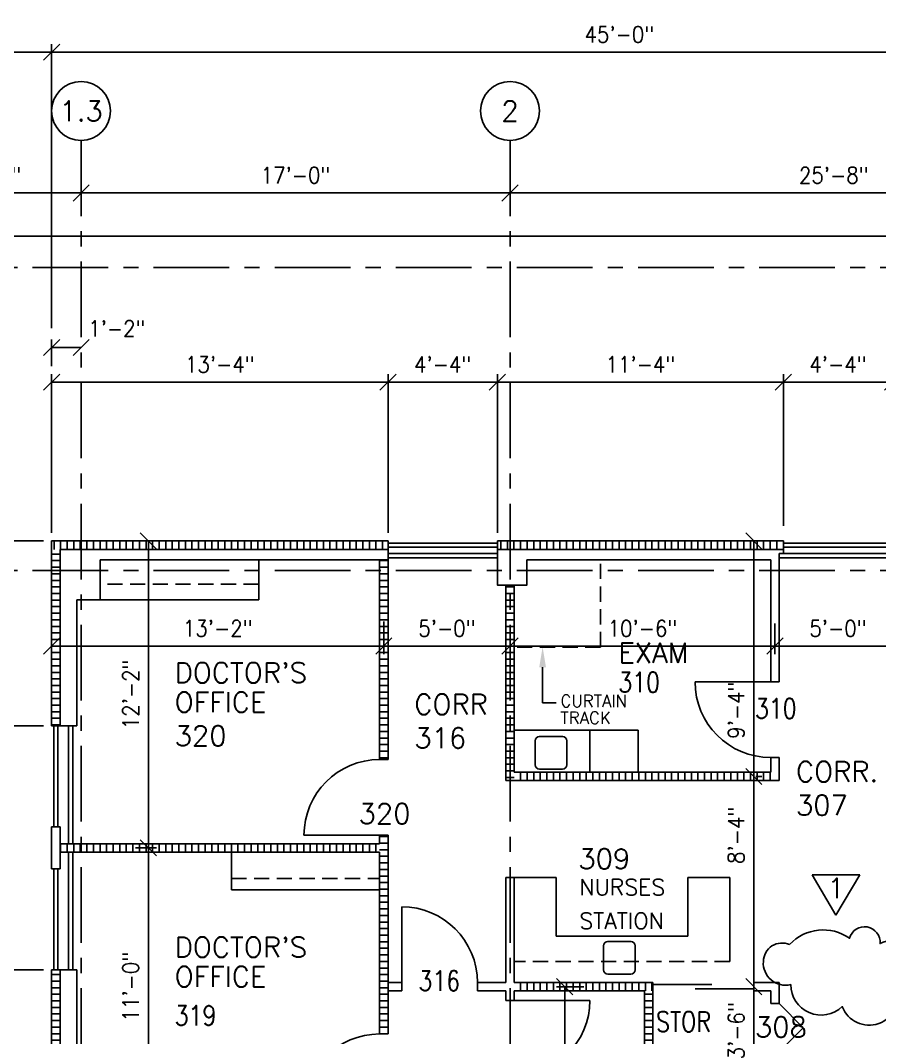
# Model space of a CAD drawing. Header units: inches. Extents: x 0 to 3828, y 0 to 2820.
# Drawn here: x 382.1 to 790.8, y 2091.8 to 2575.6 of the extents above; entities that cross this region are included whole.
import ezdxf
from ezdxf.enums import TextEntityAlignment as Align

# ---------------------------------------------------------------- set-up
doc = ezdxf.new("R2010")
doc.units = ezdxf.units.IN
doc.header["$LTSCALE"] = 28.8
doc.header["$MEASUREMENT"] = 0
doc.linetypes.add('CENTER', pattern=[2, 1.25, -0.25, 0.25, -0.25])
doc.linetypes.add('HIDDEN', pattern=[0.375, 0.25, -0.125])
for name, color, linetype in [('A-ANNO-DIMS', 1, 'Continuous'), ('A-ANNO-TEXT', 7, 'Continuous'), ('A-DOOR', 6, 'Continuous'), ('A-FLOR-FURN', 74, 'Continuous'), ('A-GLAZ', 5, 'Continuous'), ('A-GRID', 1, 'CENTER'), ('A-WALL', 4, 'Continuous'), ('A-WALL-PATT', 9, 'Continuous')]:
    doc.layers.add(name, color=color, linetype=linetype)
doc.styles.add('RS', font='romans.shx', dxfattribs={"width": 0.9})
doc.dimstyles.get("Standard").update_dxf_attribs({"dimtxt": 0.18, "dimasz": 0.18, "dimexe": 0.18, "dimexo": 0.0625, "dimgap": 0.09, "dimtad": 0, "dimtih": 1, "dimtoh": 1, "dimdec": 4, "dimzin": 0, "dimdsep": 46, "dimtxsty": 'Standard', "dimcen": 0.09, "dimadec": 0, "dimazin": 0, "dimtfac": 1, "dimtdec": 4, "dimtofl": 0, "dimtmove": 0, "dimatfit": 3, "dimfxl": 0, "dimtolj": 1, "dimtzin": 0, "dimarcsym": 0})
pattern_1 = [(0, (-655, -97), (1e-15, 3.125), [])]
pattern_2 = [(90, (-655, -97), (-3.125, 7e-16), [])]

# ---------------------------------------------------------------- blocks, each defined once
blk = doc.blocks.new('C012')
blk.add_line((0, 0), (-36, 0))
blk.add_arc((0, 0), 36, 180, 270)
blk = doc.blocks.new('C001')
blk.add_circle((0, 0), 14)
blk = doc.blocks.new('C009')
for p, q in [((0, 0), (11.33, 19.24)), ((22.66, 0), (11.33, 19.24)), ((0, 0), (22.66, 0))]:
    blk.add_line(p, q)
blk = doc.blocks.new('_OBLIQUE')
at = {"color": 0, "linetype": 'ByBlock', "lineweight": -2}
blk.add_line((-0.5, -0.5), (0.5, 0.5), dxfattribs=at)
blk = doc.blocks.new('*D178')
at = {"layer": 'A-ANNO-DIMS', "color": 0}
for p, q in [((393.16, 2328), (218.16, 2328)), ((222, 2064), (222, 2328)), ((329.16, 2064), (218.16, 2064))]:
    blk.add_line(p, q, dxfattribs=at)
at = {"layer": 'Defpoints', "color": 0}
for p in [(222, 2328), (397, 2328), (333, 2064)]:
    blk.add_point(p, dxfattribs=at)
at = {"layer": 'A-ANNO-DIMS', "color": 0, "xscale": 7.68, "yscale": 7.68, "zscale": 7.68}
for p, rotation in [((222, 2328), 90), ((222, 2064), 270)]:
    blk.add_blockref('_OBLIQUE', p, dxfattribs=dict(at, rotation=rotation))
at = {"layer": 'A-ANNO-DIMS', "color": 7, "insert": (213.59, 2196), "char_height": 7.68, "attachment_point": 5, "rotation": 90, "style": 'RS'}
blk.add_mtext('\\A1;22\'-0"', dxfattribs=at)
blk = doc.blocks.new('*D179')
at = {"layer": 'A-ANNO-DIMS', "color": 0}
for p, q in [((1084.82, 2473), (218.16, 2473)), ((222, 2328), (222, 2473)), ((393.16, 2328), (218.16, 2328))]:
    blk.add_line(p, q, dxfattribs=at)
at = {"layer": 'Defpoints', "color": 0}
for p in [(222, 2473), (1088.66, 2473), (397, 2328)]:
    blk.add_point(p, dxfattribs=at)
at = {"layer": 'A-ANNO-DIMS', "color": 0, "xscale": 7.68, "yscale": 7.68, "zscale": 7.68}
for p, rotation in [((222, 2473), 90), ((222, 2328), 270)]:
    blk.add_blockref('_OBLIQUE', p, dxfattribs=dict(at, rotation=rotation))
blk = doc.blocks.new('*D169')
at = {"layer": 'A-ANNO-DIMS', "color": 0}
for p, q in [((393.16, 2124), (269.16, 2124)), ((273, 2064), (273, 2124)), ((280.16, 2064), (269.16, 2064))]:
    blk.add_line(p, q, dxfattribs=at)
at = {"layer": 'Defpoints', "color": 0}
for p in [(273, 2124), (397, 2124), (284, 2064)]:
    blk.add_point(p, dxfattribs=at)
at = {"layer": 'A-ANNO-DIMS', "color": 0, "xscale": 7.68, "yscale": 7.68, "zscale": 7.68}
for p, rotation in [((273, 2124), 90), ((273, 2064), 270)]:
    blk.add_blockref('_OBLIQUE', p, dxfattribs=dict(at, rotation=rotation))
at = {"layer": 'A-ANNO-DIMS', "color": 7, "insert": (264.59, 2094), "char_height": 7.68, "attachment_point": 5, "rotation": 90, "style": 'RS'}
blk.add_mtext('\\A1;5\'-0"', dxfattribs=at)
blk = doc.blocks.new('*D170')
at = {"layer": 'A-ANNO-DIMS', "color": 0}
for p, q in [((393.16, 2240), (269.16, 2240)), ((273, 2124), (273, 2240)), ((393.16, 2124), (269.16, 2124))]:
    blk.add_line(p, q, dxfattribs=at)
at = {"layer": 'Defpoints', "color": 0}
for p in [(273, 2240), (397, 2240), (397, 2124)]:
    blk.add_point(p, dxfattribs=at)
at = {"layer": 'A-ANNO-DIMS', "color": 0, "xscale": 7.68, "yscale": 7.68, "zscale": 7.68}
for p, rotation in [((273, 2240), 90), ((273, 2124), 270)]:
    blk.add_blockref('_OBLIQUE', p, dxfattribs=dict(at, rotation=rotation))
at = {"layer": 'A-ANNO-DIMS', "color": 7, "insert": (264.59, 2182), "char_height": 7.68, "attachment_point": 5, "rotation": 90, "style": 'RS'}
blk.add_mtext('\\A1;9\'-8"', dxfattribs=at)
blk = doc.blocks.new('*D171')
at = {"layer": 'A-ANNO-DIMS', "color": 0}
for p, q in [((281.66, 2328), (269.16, 2328)), ((273, 2240), (273, 2328)), ((393.16, 2240), (269.16, 2240))]:
    blk.add_line(p, q, dxfattribs=at)
at = {"layer": 'Defpoints', "color": 0}
for p in [(273, 2328), (285.5, 2328), (397, 2240)]:
    blk.add_point(p, dxfattribs=at)
at = {"layer": 'A-ANNO-DIMS', "color": 0, "xscale": 7.68, "yscale": 7.68, "zscale": 7.68}
for p, rotation in [((273, 2328), 90), ((273, 2240), 270)]:
    blk.add_blockref('_OBLIQUE', p, dxfattribs=dict(at, rotation=rotation))
at = {"layer": 'A-ANNO-DIMS', "color": 7, "insert": (264.59, 2284), "char_height": 7.68, "attachment_point": 5, "rotation": 90, "style": 'RS'}
blk.add_mtext('\\A1;7\'-4"', dxfattribs=at)
blk = doc.blocks.new('*D212')
at = {"layer": 'A-ANNO-DIMS', "color": 0}
for p, q in [((397, 2331.84), (397, 2407.34)), ((557, 2331.84), (557, 2407.34)), ((397, 2403.5), (557, 2403.5))]:
    blk.add_line(p, q, dxfattribs=at)
at = {"layer": 'Defpoints', "color": 0}
for p in [(557, 2403.5), (397, 2328), (557, 2328)]:
    blk.add_point(p, dxfattribs=at)
at = {"layer": 'A-ANNO-DIMS', "color": 0, "xscale": 7.68, "yscale": 7.68, "zscale": 7.68, "rotation": 180}
blk.add_blockref('_OBLIQUE', (397, 2403.5), dxfattribs=at)
at = {"layer": 'A-ANNO-DIMS', "color": 0, "xscale": 7.68, "yscale": 7.68, "zscale": 7.68}
blk.add_blockref('_OBLIQUE', (557, 2403.5), dxfattribs=at)
at = {"layer": 'A-ANNO-DIMS', "color": 7, "insert": (477, 2411.91), "char_height": 7.68, "attachment_point": 5, "style": 'RS'}
blk.add_mtext('\\A1;13\'-4"', dxfattribs=at)
blk = doc.blocks.new('*D213')
at = {"layer": 'A-ANNO-DIMS', "color": 0}
for p, q in [((557, 2331.84), (557, 2407.34)), ((609, 2331.84), (609, 2407.34)), ((557, 2403.5), (609, 2403.5))]:
    blk.add_line(p, q, dxfattribs=at)
at = {"layer": 'Defpoints', "color": 0}
for p in [(609, 2403.5), (557, 2328), (609, 2328)]:
    blk.add_point(p, dxfattribs=at)
at = {"layer": 'A-ANNO-DIMS', "color": 0, "xscale": 7.68, "yscale": 7.68, "zscale": 7.68, "rotation": 180}
blk.add_blockref('_OBLIQUE', (557, 2403.5), dxfattribs=at)
at = {"layer": 'A-ANNO-DIMS', "color": 0, "xscale": 7.68, "yscale": 7.68, "zscale": 7.68}
blk.add_blockref('_OBLIQUE', (609, 2403.5), dxfattribs=at)
at = {"layer": 'A-ANNO-DIMS', "color": 7, "insert": (583, 2411.91), "char_height": 7.68, "attachment_point": 5, "style": 'RS'}
blk.add_mtext('\\A1;4\'-4"', dxfattribs=at)
blk = doc.blocks.new('*D214')
at = {"layer": 'A-ANNO-DIMS', "color": 0}
for p, q in [((609, 2331.84), (609, 2407.34)), ((745, 2335.14), (745, 2407.34)), ((609, 2403.5), (745, 2403.5))]:
    blk.add_line(p, q, dxfattribs=at)
at = {"layer": 'Defpoints', "color": 0}
for p in [(745, 2403.5), (609, 2328), (745, 2331.3)]:
    blk.add_point(p, dxfattribs=at)
at = {"layer": 'A-ANNO-DIMS', "color": 0, "xscale": 7.68, "yscale": 7.68, "zscale": 7.68, "rotation": 180}
blk.add_blockref('_OBLIQUE', (609, 2403.5), dxfattribs=at)
at = {"layer": 'A-ANNO-DIMS', "color": 0, "xscale": 7.68, "yscale": 7.68, "zscale": 7.68}
blk.add_blockref('_OBLIQUE', (745, 2403.5), dxfattribs=at)
at = {"layer": 'A-ANNO-DIMS', "color": 7, "insert": (677, 2411.91), "char_height": 7.68, "attachment_point": 5, "style": 'RS'}
blk.add_mtext('\\A1;11\'-4"', dxfattribs=at)
blk = doc.blocks.new('*D25')
at = {"layer": 'A-ANNO-DIMS', "color": 0}
for p, q in [((745, 2335.14), (745, 2407.34)), ((797, 2334.84), (797, 2407.34)), ((745, 2403.5), (797, 2403.5))]:
    blk.add_line(p, q, dxfattribs=at)
at = {"layer": 'Defpoints', "color": 0}
for p in [(797, 2403.5), (745, 2331.3), (797, 2331)]:
    blk.add_point(p, dxfattribs=at)
at = {"layer": 'A-ANNO-DIMS', "color": 0, "xscale": 7.68, "yscale": 7.68, "zscale": 7.68, "rotation": 180}
blk.add_blockref('_OBLIQUE', (745, 2403.5), dxfattribs=at)
at = {"layer": 'A-ANNO-DIMS', "color": 0, "xscale": 7.68, "yscale": 7.68, "zscale": 7.68}
blk.add_blockref('_OBLIQUE', (797, 2403.5), dxfattribs=at)
at = {"layer": 'A-ANNO-DIMS', "color": 7, "insert": (771, 2411.91), "char_height": 7.68, "attachment_point": 5, "style": 'RS'}
blk.add_mtext('\\A1;4\'-4"', dxfattribs=at)
blk = doc.blocks.new('*D217')
at = {"layer": 'A-ANNO-DIMS', "color": 0}
for p, q in [((397, 2411.18), (397, 2423.84)), ((397, 2420), (411, 2420))]:
    blk.add_line(p, q, dxfattribs=at)
at = {"layer": 'Defpoints', "color": 0}
for p in [(411, 2420), (411, 2420), (397, 2407.34)]:
    blk.add_point(p, dxfattribs=at)
at = {"layer": 'A-ANNO-DIMS', "color": 0, "xscale": 7.68, "yscale": 7.68, "zscale": 7.68, "rotation": 180}
blk.add_blockref('_OBLIQUE', (397, 2420), dxfattribs=at)
at = {"layer": 'A-ANNO-DIMS', "color": 0, "xscale": 7.68, "yscale": 7.68, "zscale": 7.68}
blk.add_blockref('_OBLIQUE', (411, 2420), dxfattribs=at)
at = {"layer": 'A-ANNO-DIMS', "color": 7, "insert": (428, 2429), "char_height": 7.68, "attachment_point": 5, "style": 'RS'}
blk.add_mtext('\\A1;1\'-2"', dxfattribs=at)
blk = doc.blocks.new('*D218')
at = {"layer": 'A-ANNO-DIMS', "color": 0}
for p, q in [((327, 2493.5), (411, 2493.5)), ((327, 2490.16), (327, 2489.66)), ((411, 2490.16), (411, 2489.66))]:
    blk.add_line(p, q, dxfattribs=at)
at = {"layer": 'Defpoints', "color": 0}
for p in [(327, 2494), (411, 2494), (411, 2493.5)]:
    blk.add_point(p, dxfattribs=at)
at = {"layer": 'A-ANNO-DIMS', "color": 0, "xscale": 7.68, "yscale": 7.68, "zscale": 7.68, "rotation": 180}
blk.add_blockref('_OBLIQUE', (327, 2493.5), dxfattribs=at)
at = {"layer": 'A-ANNO-DIMS', "color": 0, "xscale": 7.68, "yscale": 7.68, "zscale": 7.68}
blk.add_blockref('_OBLIQUE', (411, 2493.5), dxfattribs=at)
at = {"layer": 'A-ANNO-DIMS', "color": 7, "insert": (369, 2501.91), "char_height": 7.68, "attachment_point": 5, "style": 'RS'}
blk.add_mtext('\\A1;7\'-0"', dxfattribs=at)
blk = doc.blocks.new('*D219')
at = {"layer": 'A-ANNO-DIMS', "color": 0}
for p, q in [((411, 2493.5), (615, 2493.5)), ((411, 2490.16), (411, 2489.66))]:
    blk.add_line(p, q, dxfattribs=at)
at = {"layer": 'Defpoints', "color": 0}
for p in [(411, 2494), (615, 2493.5), (615, 2493.5)]:
    blk.add_point(p, dxfattribs=at)
at = {"layer": 'A-ANNO-DIMS', "color": 0, "xscale": 7.68, "yscale": 7.68, "zscale": 7.68, "rotation": 180}
blk.add_blockref('_OBLIQUE', (411, 2493.5), dxfattribs=at)
at = {"layer": 'A-ANNO-DIMS', "color": 0, "xscale": 7.68, "yscale": 7.68, "zscale": 7.68}
blk.add_blockref('_OBLIQUE', (615, 2493.5), dxfattribs=at)
at = {"layer": 'A-ANNO-DIMS', "color": 7, "insert": (513, 2501.91), "char_height": 7.68, "attachment_point": 5, "style": 'RS'}
blk.add_mtext('\\A1;17\'-0"', dxfattribs=at)
blk = doc.blocks.new('*D220')
at = {"layer": 'A-ANNO-DIMS', "color": 0}
blk.add_line((615, 2493.5), (923, 2493.5), dxfattribs=at)
at = {"layer": 'Defpoints', "color": 0}
for p in [(615, 2493.5), (923, 2493.5), (923, 2493.5)]:
    blk.add_point(p, dxfattribs=at)
at = {"layer": 'A-ANNO-DIMS', "color": 0, "xscale": 7.68, "yscale": 7.68, "zscale": 7.68, "rotation": 180}
blk.add_blockref('_OBLIQUE', (615, 2493.5), dxfattribs=at)
at = {"layer": 'A-ANNO-DIMS', "color": 0, "xscale": 7.68, "yscale": 7.68, "zscale": 7.68}
blk.add_blockref('_OBLIQUE', (923, 2493.5), dxfattribs=at)
at = {"layer": 'A-ANNO-DIMS', "color": 7, "insert": (769, 2501.91), "char_height": 7.68, "attachment_point": 5, "style": 'RS'}
blk.add_mtext('\\A1;25\'-8"', dxfattribs=at)
blk = doc.blocks.new('*D26')
at = {"layer": 'A-ANNO-DIMS', "color": 0}
for p, q in [((309, 2429.18), (309, 2564.34)), ((309, 2560.5), (397, 2560.5)), ((397, 2429.18), (397, 2564.34))]:
    blk.add_line(p, q, dxfattribs=at)
at = {"layer": 'Defpoints', "color": 0}
for p in [(397, 2560.5), (309, 2425.34), (397, 2425.34)]:
    blk.add_point(p, dxfattribs=at)
at = {"layer": 'A-ANNO-DIMS', "color": 0, "xscale": 7.68, "yscale": 7.68, "zscale": 7.68, "rotation": 180}
blk.add_blockref('_OBLIQUE', (309, 2560.5), dxfattribs=at)
at = {"layer": 'A-ANNO-DIMS', "color": 0, "xscale": 7.68, "yscale": 7.68, "zscale": 7.68}
blk.add_blockref('_OBLIQUE', (397, 2560.5), dxfattribs=at)
at = {"layer": 'A-ANNO-DIMS', "color": 7, "insert": (353, 2568.91), "char_height": 7.68, "attachment_point": 5, "style": 'RS'}
blk.add_mtext('\\A1;7\'-4"', dxfattribs=at)
blk = doc.blocks.new('*D27')
at = {"layer": 'A-ANNO-DIMS', "color": 0}
for p, q in [((397, 2429.18), (397, 2564.34)), ((397, 2560.5), (937, 2560.5)), ((937, 2411.18), (937, 2564.34))]:
    blk.add_line(p, q, dxfattribs=at)
at = {"layer": 'Defpoints', "color": 0}
for p in [(937, 2560.5), (397, 2425.34), (937, 2407.34)]:
    blk.add_point(p, dxfattribs=at)
at = {"layer": 'A-ANNO-DIMS', "color": 0, "xscale": 7.68, "yscale": 7.68, "zscale": 7.68, "rotation": 180}
blk.add_blockref('_OBLIQUE', (397, 2560.5), dxfattribs=at)
at = {"layer": 'A-ANNO-DIMS', "color": 0, "xscale": 7.68, "yscale": 7.68, "zscale": 7.68}
blk.add_blockref('_OBLIQUE', (937, 2560.5), dxfattribs=at)
at = {"layer": 'A-ANNO-DIMS', "color": 7, "insert": (667, 2568.91), "char_height": 7.68, "attachment_point": 5, "style": 'RS'}
blk.add_mtext('\\A1;45\'-0"', dxfattribs=at)
blk = doc.blocks.new('*D28')
at = {"layer": 'A-ANNO-DIMS', "color": 0}
for p, q in [((309, 2568.18), (309, 2614.84)), ((2617, 2568.18), (2617, 2614.84)), ((309, 2611), (2617, 2611))]:
    blk.add_line(p, q, dxfattribs=at)
at = {"layer": 'Defpoints', "color": 0}
for p in [(2617, 2611), (309, 2564.34), (2617, 2564.34)]:
    blk.add_point(p, dxfattribs=at)
at = {"layer": 'A-ANNO-DIMS', "color": 0, "xscale": 7.68, "yscale": 7.68, "zscale": 7.68, "rotation": 180}
blk.add_blockref('_OBLIQUE', (309, 2611), dxfattribs=at)
at = {"layer": 'A-ANNO-DIMS', "color": 0, "xscale": 7.68, "yscale": 7.68, "zscale": 7.68}
blk.add_blockref('_OBLIQUE', (2617, 2611), dxfattribs=at)
at = {"layer": 'A-ANNO-DIMS', "color": 7, "insert": (1463, 2619.41), "char_height": 7.68, "attachment_point": 5, "style": 'RS'}
blk.add_mtext('\\A1;192\'-4"', dxfattribs=at)
blk = doc.blocks.new('*D242')
at = {"layer": 'A-ANNO-DIMS', "color": 0}
for p, q in [((436.84, 2182), (446.84, 2182)), ((443, 2050), (443, 2182)), ((438.84, 2050), (446.84, 2050))]:
    blk.add_line(p, q, dxfattribs=at)
at = {"layer": 'Defpoints', "color": 0}
for p in [(433, 2182), (443, 2182), (435, 2050)]:
    blk.add_point(p, dxfattribs=at)
at = {"layer": 'A-ANNO-DIMS', "color": 0, "xscale": 7.68, "yscale": 7.68, "zscale": 7.68}
for p, rotation in [((443, 2182), 90), ((443, 2050), 270)]:
    blk.add_blockref('_OBLIQUE', p, dxfattribs=dict(at, rotation=rotation))
at = {"layer": 'A-ANNO-DIMS', "color": 7, "insert": (434.59, 2116), "char_height": 7.68, "attachment_point": 5, "rotation": 90, "style": 'RS'}
blk.add_mtext('\\A1;11\'-0"', dxfattribs=at)
blk = doc.blocks.new('*D243')
at = {"layer": 'A-ANNO-DIMS', "color": 0}
for p, q in [((437.34, 2328), (446.84, 2328)), ((443, 2182), (443, 2328)), ((436.84, 2182), (446.84, 2182))]:
    blk.add_line(p, q, dxfattribs=at)
at = {"layer": 'Defpoints', "color": 0}
for p in [(433.5, 2328), (443, 2328), (433, 2182)]:
    blk.add_point(p, dxfattribs=at)
at = {"layer": 'A-ANNO-DIMS', "color": 0, "xscale": 7.68, "yscale": 7.68, "zscale": 7.68}
for p, rotation in [((443, 2328), 90), ((443, 2182), 270)]:
    blk.add_blockref('_OBLIQUE', p, dxfattribs=dict(at, rotation=rotation))
at = {"layer": 'A-ANNO-DIMS', "color": 7, "insert": (434.59, 2255), "char_height": 7.68, "attachment_point": 5, "rotation": 90, "style": 'RS'}
blk.add_mtext('\\A1;12\'-2"', dxfattribs=at)
blk = doc.blocks.new('*D253')
at = {"layer": 'A-ANNO-DIMS', "color": 0}
for p, q in [((731, 2074), (731, 2116)), ((728.84, 2074), (734.84, 2074))]:
    blk.add_line(p, q, dxfattribs=at)
at = {"layer": 'Defpoints', "color": 0}
for p in [(731, 2116), (731, 2116), (725, 2074)]:
    blk.add_point(p, dxfattribs=at)
at = {"layer": 'A-ANNO-DIMS', "color": 0, "xscale": 7.68, "yscale": 7.68, "zscale": 7.68}
for p, rotation in [((731, 2116), 90), ((731, 2074), 270)]:
    blk.add_blockref('_OBLIQUE', p, dxfattribs=dict(at, rotation=rotation))
at = {"layer": 'A-ANNO-DIMS', "color": 7, "insert": (722.59, 2095), "char_height": 7.68, "attachment_point": 5, "rotation": 90, "style": 'RS'}
blk.add_mtext('\\A1;3\'-6"', dxfattribs=at)
blk = doc.blocks.new('*D254')
at = {"layer": 'A-ANNO-DIMS', "color": 0}
for p, q in [((731, 2116), (731, 2216)), ((731.84, 2216), (734.84, 2216))]:
    blk.add_line(p, q, dxfattribs=at)
at = {"layer": 'Defpoints', "color": 0}
for p in [(728, 2216), (731, 2216), (731, 2116)]:
    blk.add_point(p, dxfattribs=at)
at = {"layer": 'A-ANNO-DIMS', "color": 0, "xscale": 7.68, "yscale": 7.68, "zscale": 7.68}
for p, rotation in [((731, 2216), 90), ((731, 2116), 270)]:
    blk.add_blockref('_OBLIQUE', p, dxfattribs=dict(at, rotation=rotation))
at = {"layer": 'A-ANNO-DIMS', "color": 7, "insert": (722.59, 2188), "char_height": 7.68, "attachment_point": 5, "rotation": 90, "style": 'RS'}
blk.add_mtext('\\A1;8\'-4"', dxfattribs=at)
blk = doc.blocks.new('*D255')
at = {"layer": 'A-ANNO-DIMS', "color": 0}
for p, q in [((727.34, 2328), (734.84, 2328)), ((731, 2216), (731, 2328)), ((731.84, 2216), (734.84, 2216))]:
    blk.add_line(p, q, dxfattribs=at)
at = {"layer": 'Defpoints', "color": 0}
for p in [(723.5, 2328), (731, 2328), (728, 2216)]:
    blk.add_point(p, dxfattribs=at)
at = {"layer": 'A-ANNO-DIMS', "color": 0, "xscale": 7.68, "yscale": 7.68, "zscale": 7.68}
for p, rotation in [((731, 2328), 90), ((731, 2216), 270)]:
    blk.add_blockref('_OBLIQUE', p, dxfattribs=dict(at, rotation=rotation))
at = {"layer": 'A-ANNO-DIMS', "color": 7, "insert": (722.59, 2247.5), "char_height": 7.68, "attachment_point": 5, "rotation": 90, "style": 'RS'}
blk.add_mtext('\\A1;9\'-4"', dxfattribs=at)
blk = doc.blocks.new('*D267')
at = {"layer": 'A-ANNO-DIMS', "color": 0}
for p, q in [((555, 2289.66), (555, 2274.16)), ((397, 2278), (555, 2278)), ((397, 2277.16), (397, 2274.16))]:
    blk.add_line(p, q, dxfattribs=at)
at = {"layer": 'Defpoints', "color": 0}
for p in [(555, 2293.5), (397, 2281), (555, 2278)]:
    blk.add_point(p, dxfattribs=at)
at = {"layer": 'A-ANNO-DIMS', "color": 0, "xscale": 7.68, "yscale": 7.68, "zscale": 7.68, "rotation": 180}
blk.add_blockref('_OBLIQUE', (397, 2278), dxfattribs=at)
at = {"layer": 'A-ANNO-DIMS', "color": 0, "xscale": 7.68, "yscale": 7.68, "zscale": 7.68}
blk.add_blockref('_OBLIQUE', (555, 2278), dxfattribs=at)
at = {"layer": 'A-ANNO-DIMS', "color": 7, "insert": (476, 2286.41), "char_height": 7.68, "attachment_point": 5, "style": 'RS'}
blk.add_mtext('\\A1;13\'-2"', dxfattribs=at)
blk = doc.blocks.new('*D268')
at = {"layer": 'A-ANNO-DIMS', "color": 0}
for p, q in [((555, 2289.66), (555, 2274.16)), ((615, 2288.16), (615, 2274.16)), ((555, 2278), (615, 2278))]:
    blk.add_line(p, q, dxfattribs=at)
at = {"layer": 'Defpoints', "color": 0}
for p in [(555, 2293.5), (615, 2292), (615, 2278)]:
    blk.add_point(p, dxfattribs=at)
at = {"layer": 'A-ANNO-DIMS', "color": 0, "xscale": 7.68, "yscale": 7.68, "zscale": 7.68, "rotation": 180}
blk.add_blockref('_OBLIQUE', (555, 2278), dxfattribs=at)
at = {"layer": 'A-ANNO-DIMS', "color": 0, "xscale": 7.68, "yscale": 7.68, "zscale": 7.68}
blk.add_blockref('_OBLIQUE', (615, 2278), dxfattribs=at)
at = {"layer": 'A-ANNO-DIMS', "color": 7, "insert": (585, 2286.41), "char_height": 7.68, "attachment_point": 5, "style": 'RS'}
blk.add_mtext('\\A1;5\'-0"', dxfattribs=at)
blk = doc.blocks.new('*D269')
at = {"layer": 'A-ANNO-DIMS', "color": 0}
for p, q in [((741, 2288.66), (741, 2274.16)), ((615, 2288.16), (615, 2274.16)), ((615, 2278), (741, 2278))]:
    blk.add_line(p, q, dxfattribs=at)
at = {"layer": 'Defpoints', "color": 0}
for p in [(615, 2292), (741, 2292.5), (741, 2278)]:
    blk.add_point(p, dxfattribs=at)
at = {"layer": 'A-ANNO-DIMS', "color": 0, "xscale": 7.68, "yscale": 7.68, "zscale": 7.68, "rotation": 180}
blk.add_blockref('_OBLIQUE', (615, 2278), dxfattribs=at)
at = {"layer": 'A-ANNO-DIMS', "color": 0, "xscale": 7.68, "yscale": 7.68, "zscale": 7.68}
blk.add_blockref('_OBLIQUE', (741, 2278), dxfattribs=at)
at = {"layer": 'A-ANNO-DIMS', "color": 7, "insert": (678, 2286.41), "char_height": 7.68, "attachment_point": 5, "style": 'RS'}
blk.add_mtext('\\A1;10\'-6"', dxfattribs=at)
blk = doc.blocks.new('*D270')
at = {"layer": 'A-ANNO-DIMS', "color": 0}
for p, q in [((801, 2304.16), (801, 2274.16)), ((741, 2288.66), (741, 2274.16)), ((741, 2278), (801, 2278))]:
    blk.add_line(p, q, dxfattribs=at)
at = {"layer": 'Defpoints', "color": 0}
for p in [(801, 2308), (741, 2292.5), (801, 2278)]:
    blk.add_point(p, dxfattribs=at)
at = {"layer": 'A-ANNO-DIMS', "color": 0, "xscale": 7.68, "yscale": 7.68, "zscale": 7.68, "rotation": 180}
blk.add_blockref('_OBLIQUE', (741, 2278), dxfattribs=at)
at = {"layer": 'A-ANNO-DIMS', "color": 0, "xscale": 7.68, "yscale": 7.68, "zscale": 7.68}
blk.add_blockref('_OBLIQUE', (801, 2278), dxfattribs=at)
at = {"layer": 'A-ANNO-DIMS', "color": 7, "insert": (771, 2286.41), "char_height": 7.68, "attachment_point": 5, "style": 'RS'}
blk.add_mtext('\\A1;5\'-0"', dxfattribs=at)
blk = doc.blocks.new('*D147')
at = {"layer": 'A-ANNO-DIMS', "color": 0}
for p, q in [((650.16, 2116), (637.16, 2116)), ((641, 2014), (641, 2116)), ((650.16, 2014), (637.16, 2014))]:
    blk.add_line(p, q, dxfattribs=at)
at = {"layer": 'Defpoints', "color": 0}
for p in [(641, 2116), (654, 2116), (654, 2014)]:
    blk.add_point(p, dxfattribs=at)
at = {"layer": 'A-ANNO-DIMS', "color": 0, "xscale": 7.68, "yscale": 7.68, "zscale": 7.68}
for p, rotation in [((641, 2116), 90), ((641, 2014), 270)]:
    blk.add_blockref('_OBLIQUE', p, dxfattribs=dict(at, rotation=rotation))
at = {"layer": 'A-ANNO-DIMS', "color": 7, "insert": (632.59, 2036.5), "char_height": 7.68, "attachment_point": 5, "rotation": 90, "style": 'RS'}
blk.add_mtext('\\A1;8\'-6"', dxfattribs=at)

msp = doc.modelspace()

# ---------------------------------------------------------------- hatches: boundary and pattern name
at = {"layer": 'A-WALL-PATT'}
h = msp.add_hatch(dxfattribs=at)
h.set_pattern_fill('ANSI31', color=256, scale=25, angle=45, style=0)
h.set_pattern_definition(pattern_2)
h.paths.add_polyline_path([(557, 2328), (397, 2328), (397, 2324), (557, 2324)])
h = msp.add_hatch(dxfattribs=at)
h.set_pattern_fill('ANSI31', color=256, scale=25, angle=45, style=0)
h.set_pattern_definition(pattern_2)
h.paths.add_polyline_path([(745, 2328), (609, 2328), (609, 2324), (745, 2324)])
h = msp.add_hatch(dxfattribs=at)
h.set_pattern_fill('ANSI31', color=256, scale=25, angle=135, style=0)
h.set_pattern_definition([(180, (-655, -97), (-7e-16, -3.125), [])])
h.paths.add_polyline_path([(401, 2324), (397, 2324), (397, 2240), (401, 2240)])
h = msp.add_hatch(dxfattribs=at)
h.set_pattern_fill('ANSI31', color=256, scale=25, angle=315, style=0)
h.set_pattern_definition(pattern_1)
h.paths.add_polyline_path([(557, 2319), (553, 2319), (553, 2224), (557, 2224)])
h = msp.add_hatch(dxfattribs=at)
h.set_pattern_fill('ANSI31', color=256, scale=25, angle=315, style=0)
h.set_pattern_definition(pattern_1)
h.paths.add_polyline_path([(617, 2307), (613, 2307), (613, 2214), (617, 2214)])
h = msp.add_hatch(dxfattribs=at)
h.set_pattern_fill('ANSI31', color=256, scale=25, angle=45, style=0)
h.set_pattern_definition(pattern_2)
h.paths.add_polyline_path([(739, 2218), (617, 2218), (617, 2214), (739, 2214)])
h = msp.add_hatch(dxfattribs=at)
h.set_pattern_fill('ANSI31', color=256, scale=25, angle=315, style=0)
h.set_pattern_definition(pattern_1)
h.paths.add_polyline_path([(557, 2188), (553, 2188), (553, 2184), (553, 2093.5), (557, 2093.5)])
h = msp.add_hatch(dxfattribs=at)
h.set_pattern_fill('ANSI31', color=256, scale=25, angle=45, style=0)
h.set_pattern_definition(pattern_2)
h.paths.add_polyline_path([(553, 2184), (401, 2184), (401, 2180), (553, 2180)])
h = msp.add_hatch(dxfattribs=at)
h.set_pattern_fill('ANSI31', color=256, scale=25, angle=315, style=0)
h.set_pattern_definition(pattern_1)
h.paths.add_polyline_path([(401, 2124), (397, 2124), (397, 2064), (401, 2064)])
h = msp.add_hatch(dxfattribs=at)
h.set_pattern_fill('ANSI31', color=256, scale=25, angle=45, style=0)
h.set_pattern_definition(pattern_2)
h.paths.add_polyline_path([(683, 2118), (617, 2118), (617, 2114), (683, 2114)])
h = msp.add_hatch(dxfattribs=at)
h.set_pattern_fill('ANSI31', color=256, scale=25, angle=315, style=0)
h.set_pattern_definition(pattern_1)
h.paths.add_polyline_path([(683, 2072), (683, 2114), (679, 2114), (679, 2016), (683, 2016)])

# ---------------------------------------------------------------- linework, layer by layer
at = {"layer": 'A-ANNO-TEXT'}
for p, q in [((630.5, 2267.9), (630.5, 2251)), ((630.5, 2251), (637, 2251))]:
    msp.add_line(p, q, dxfattribs=at)
msp.add_lwpolyline([(748, 2136, -0.37810454), (776.5, 2139, -0.916408828), (791, 2136.5, -1.152529242), (799, 2115.5, -0.965724531), (773, 2106.5, -0.659374288), (748.5, 2117, -0.51154253), (735.5, 2128, -0.53871917), (748, 2136, -0.102562234)], format="xyb", dxfattribs=at)
msp.add_solid([(628.9, 2267.9), (632.1, 2267.9), (630.5, 2277.5)], dxfattribs=at)
at = {"layer": 'A-DOOR'}
for p, q in [((711, 2117), (683, 2117)), ((731, 2115), (703, 2115)), ((743, 2108), (754.5, 2096.5)), ((743, 2085), (754.5, 2096.5))]:
    msp.add_line(p, q, dxfattribs=at)
at = {"layer": 'A-FLOR-FURN'}
for p, q in [((495.5, 2319), (495.5, 2300)), ((495.5, 2300), (420, 2300)), ((676, 2238), (617, 2238)), ((653, 2218), (653, 2238)), ((676, 2218), (676, 2238)), ((482.5, 2162), (482.5, 2180)), ((637, 2168), (617, 2168)), ((637, 2140), (637, 2168)), ((719.5, 2168), (699.5, 2168)), ((699.5, 2140), (699.5, 2168)), ((719.5, 2128), (719.5, 2168)), ((482.5, 2162), (553, 2162)), ((699.5, 2140), (637, 2140))]:
    msp.add_line(p, q, dxfattribs=at)
at = {"layer": 'A-FLOR-FURN', "linetype": 'HIDDEN'}
for p, q in [((658, 2277.5), (658, 2319)), ((495.5, 2307.5), (420, 2307.5)), ((658, 2277.5), (617, 2277.5)), ((482.5, 2167.5), (553, 2167.5)), ((719.5, 2128), (617, 2128))]:
    msp.add_line(p, q, dxfattribs=at)
at = {"layer": 'A-FLOR-FURN'}
for points in [[(642, 2233), (642, 2221.5, -0.414213562), (640, 2219.5), (629, 2219.5, -0.414213562), (627, 2221.5), (627, 2233, -0.414213562), (629, 2235), (640, 2235, -0.414213562)], [(674.5, 2135.5), (674.5, 2124, -0.414213562), (672.5, 2122), (661.5, 2122, -0.414213562), (659.5, 2124), (659.5, 2135.5, -0.414213562), (661.5, 2137.5), (672.5, 2137.5, -0.414213562)]]:
    msp.add_lwpolyline(points, format="xyb", close=True, dxfattribs=at)
at = {"layer": 'A-GLAZ'}
for p, q in [((609, 2327), (557, 2327)), ((609, 2325), (557, 2325)), ((745, 2327), (797, 2327)), ((745, 2325), (797, 2325)), ((609, 2322), (557, 2322)), ((609, 2320), (557, 2320)), ((743, 2320), (799, 2320)), ((745, 2322), (797, 2322)), ((398, 2192), (398, 2240)), ((400, 2192), (400, 2240)), ((405, 2184), (405, 2240)), ((407, 2184), (407, 2240)), ((405, 2124), (405, 2180)), ((407, 2124), (407, 2180)), ((398, 2124), (398, 2172)), ((400, 2124), (400, 2172))]:
    msp.add_line(p, q, dxfattribs=at)
at = {"layer": 'A-GRID'}
for p, q in [((411, 2518.5), (411, 1325.5)), ((615, 2518.5), (615, 1325.5)), ((2785.5, 2458), (135.5, 2458)), ((2785.5, 2314), (135.5, 2314))]:
    msp.add_line(p, q, dxfattribs=at)
at = {"layer": 'A-WALL'}
for p, q in [((397, 2240), (397, 2328)), ((557, 2328), (397, 2328)), ((557, 2224), (557, 2328)), ((745, 2328), (609, 2328)), ((745, 2328), (745, 2322)), ((401, 2240), (401, 2324)), ((557, 2324), (401, 2324)), ((745, 2324), (609, 2324)), ((557, 2319), (420, 2319)), ((420, 2319), (420, 2300)), ((553, 2224), (553, 2319)), ((739, 2319), (623, 2319)), ((739, 2261), (739, 2319)), ((743, 2261), (743, 2322)), ((743, 2322), (745, 2322)), ((613, 2214), (613, 2307)), ((617, 2218), (617, 2307)), ((409, 2300), (409, 2240)), ((420, 2300), (409, 2300)), ((743, 2261), (739, 2261)), ((401, 2240), (397, 2240)), ((401, 2240), (409, 2240)), ((553, 2224), (557, 2224)), ((739, 2218), (739, 2225)), ((739, 2225), (743, 2225)), ((743, 2214), (743, 2225)), ((739, 2218), (617, 2218)), ((743, 2214), (613, 2214)), ((397, 2172), (397, 2192)), ((401, 2192), (397, 2192)), ((401, 2172), (401, 2192)), ((553, 2188), (557, 2188)), ((553, 2184), (553, 2188)), ((557, 2093.5), (557, 2188)), ((401, 2184), (553, 2184)), ((401, 2180), (553, 2180)), ((553, 2093.5), (553, 2180)), ((401, 2172), (397, 2172)), ((613, 2118), (613, 2168)), ((617, 2168), (613, 2168)), ((617, 2118), (617, 2168)), ((397, 2064), (397, 2124)), ((401, 2124), (397, 2124)), ((401, 2060), (401, 2124)), ((401, 2124), (409, 2124)), ((409, 2124), (409, 2057)), ((563.5, 2118), (557, 2118)), ((563.5, 2118), (563.5, 2114)), ((613, 2118), (599.5, 2118)), ((599.5, 2118), (599.5, 2114)), ((683, 2118), (617, 2118)), ((683, 2118), (683, 2076)), ((743, 2118), (731, 2118)), ((731, 2114), (731, 2118)), ((743, 2108), (743, 2118)), ((563.5, 2114), (557, 2114)), ((613, 2114), (599.5, 2114)), ((613, 2109.5), (613, 2114)), ((679, 2114), (617, 2114)), ((617, 2109.5), (617, 2114)), ((679, 2114), (679, 2016)), ((739, 2114), (731, 2114)), ((739, 2108), (739, 2114)), ((617, 2109.5), (613, 2109.5)), ((743, 2108), (739, 2108)), ((553, 2093.5), (557, 2093.5))]:
    msp.add_line(p, q, dxfattribs=at)
msp.add_lwpolyline([(609, 2328), (609, 2307), (623, 2307), (623, 2319)], dxfattribs=at)

# ---------------------------------------------------------------- block references
at = {"layer": 'A-ANNO-TEXT'}
for p in [(411, 2532.5), (615, 2532.5)]:
    msp.add_blockref('C001', p, dxfattribs=at)
at = {"layer": 'A-ANNO-TEXT', "rotation": 180}
msp.add_blockref('C009', (781.32937, 2169.24257), dxfattribs=at)
at = {"layer": 'A-DOOR'}
msp.add_blockref('C012', (739, 2261), dxfattribs=at)
at = {"layer": 'A-DOOR', "xscale": -1}
for p, rotation in [((553, 2188), 180), ((563.5, 2118), 89.99999999999999), ((553, 2057.5), 180)]:
    msp.add_blockref('C012', p, dxfattribs=dict(at, rotation=rotation))
msp.add_blockref('C012', (617, 2109.5), dxfattribs=at)

# ---------------------------------------------------------------- texts
at = {"layer": 'A-ANNO-TEXT', "style": 'RS'}
for s, p in [('1.3', (411, 2532.5)), ('2', (615, 2532.5)), ('1', (770, 2162.82838))]:
    msp.add_text(s, height=9.6, dxfattribs=at).set_placement(p, align=Align.MIDDLE)
for s, height, p in [('EXAM', 9.6, (666.5, 2270)), ("DOCTOR'S", 9.6, (455.5, 2260.5)), ('OFFICE', 9.6, (455.5, 2246.5)), ('CORR', 9.6, (569.5, 2245.5)), ('CURTAIN', 5.76, (639, 2249)), ('TRACK', 5.76, (639, 2241)), ('320', 9.6, (455.5, 2230.5)), ('316', 9.6, (569.5, 2229.5)), ('CORR.', 9.6, (751, 2213.5)), ('307', 9.6, (751, 2197.5)), ('320', 9.6, (543, 2193.5)), ('309', 9.6, (647.5, 2172)), ('NURSES', 7.68, (648, 2159.5)), ('STATION', 7.68, (648, 2143.5)), ("DOCTOR'S", 9.6, (455.5, 2130)), ('OFFICE', 9.6, (455.5, 2116)), ('308', 9.6, (731.5, 2092))]:
    msp.add_text(s, height=height, dxfattribs=at).set_placement(p)
at = {"layer": 'A-ANNO-TEXT', "style": 'RS', "width": 0.8}
for s, p in [('310', (666.5, 2256)), ('310', (731.5, 2243.5)), ('316', (571.5, 2114)), ('319', (455.5, 2097.5)), ('STOR', (684.5, 2094.5))]:
    msp.add_text(s, height=9.6, dxfattribs=at).set_placement(p)

# ---------------------------------------------------------------- dimensions: what is measured, and where the dimension line sits
at = {"layer": 'A-ANNO-DIMS'}
for base, p1, p2, picture, middle in [((2617, 2611), (309, 2564.34), (2617, 2564.34), '*D28', (1463, 2619.41143)), ((397, 2560.5), (309, 2425.34), (397, 2425.34), '*D26', (353, 2568.91143)), ((937, 2560.5), (397, 2425.34), (937, 2407.34), '*D27', (667, 2568.91143)), ((411, 2493.5), (327, 2494), (411, 2494), '*D218', (369, 2501.91143)), ((615, 2493.5), (411, 2494), (615, 2493.5), '*D219', (513, 2501.91143)), ((923, 2493.5), (615, 2493.5), (923, 2493.5), '*D220', (769, 2501.91143)), ((557, 2403.5), (397, 2328), (557, 2328), '*D212', (477, 2411.91143)), ((609, 2403.5), (557, 2328), (609, 2328), '*D213', (583, 2411.91143)), ((745, 2403.5), (609, 2328), (745, 2331.29961), '*D214', (677, 2411.91143)), ((797, 2403.5), (745, 2331.29961), (797, 2331.00389), '*D25', (771, 2411.91143)), ((801, 2278), (741, 2292.5), (801, 2308), '*D270', (771, 2286.41143)), ((555, 2278), (397, 2281), (555, 2293.5), '*D267', (476, 2286.41143)), ((615, 2278), (555, 2293.5), (615, 2292), '*D268', (585, 2286.41143)), ((741, 2278), (615, 2292), (741, 2292.5), '*D269', (678, 2286.41143))]:
    dim = msp.add_linear_dim(base=base, p1=p1, p2=p2, dimstyle='Standard', override={"dimscale": 96, "dimtxt": 0.08, "dimasz": 0.08, "dimexe": 0.04, "dimexo": 0.04, "dimgap": 0.04, "dimtad": 1, "dimtih": 0, "dimtoh": 0, "dimzin": 3, "dimlunit": 4, "dimtxsty": 'RS', "dimblk": 'OBLIQUE', "dimclrt": 7, "dimtofl": 1, "dimtmove": 2}, dxfattribs=at)
    dim.commit()
    dim.dimension.update_dxf_attribs({"geometry": picture, "text_midpoint": middle})
dim = msp.add_linear_dim(base=(222, 2473), p1=(397, 2328), p2=(1088.66, 2473), angle=90, text=' ', dimstyle='Standard', override={"dimscale": 96, "dimtxt": 0.08, "dimasz": 0.08, "dimexe": 0.04, "dimexo": 0.04, "dimgap": 0.04, "dimtad": 1, "dimtih": 0, "dimtoh": 0, "dimzin": 3, "dimlunit": 4, "dimtxsty": 'RS', "dimblk": 'OBLIQUE', "dimclrt": 7, "dimtofl": 1, "dimtmove": 2}, dxfattribs=at)
dim.commit()
dim.dimension.update_dxf_attribs({"geometry": '*D179', "text_midpoint": (222, 2400.5)})
dim = msp.add_linear_dim(base=(411, 2420), p1=(397, 2407.34), p2=(411, 2420), dimstyle='Standard', override={"dimscale": 96, "dimtxt": 0.08, "dimasz": 0.08, "dimexe": 0.04, "dimexo": 0.04, "dimgap": 0.04, "dimtad": 1, "dimtih": 0, "dimtoh": 0, "dimzin": 3, "dimlunit": 4, "dimtxsty": 'RS', "dimblk": 'OBLIQUE', "dimclrt": 7, "dimtofl": 1, "dimtmove": 2}, dxfattribs=at)
dim.commit()
dim.dimension.update_dxf_attribs({"geometry": '*D217', "text_midpoint": (428, 2429), "dimtype": 160})
for base, p1, p2, picture, middle in [((222, 2328), (333, 2064), (397, 2328), '*D178', (213.58857, 2196)), ((273, 2328), (397, 2240), (285.5, 2328), '*D171', (264.58857, 2284)), ((443, 2328), (433, 2182), (433.5, 2328), '*D243', (434.58857, 2255)), ((273, 2240), (397, 2124), (397, 2240), '*D170', (264.58857, 2182)), ((443, 2182), (435, 2050), (433, 2182), '*D242', (434.58857, 2116)), ((273, 2124), (284, 2064), (397, 2124), '*D169', (264.58857, 2094)), ((731, 2116), (725, 2074), (731, 2116), '*D253', (722.58857, 2095))]:
    dim = msp.add_linear_dim(base=base, p1=p1, p2=p2, angle=90, dimstyle='Standard', override={"dimscale": 96, "dimtxt": 0.08, "dimasz": 0.08, "dimexe": 0.04, "dimexo": 0.04, "dimgap": 0.04, "dimtad": 1, "dimtih": 0, "dimtoh": 0, "dimzin": 3, "dimlunit": 4, "dimtxsty": 'RS', "dimblk": 'OBLIQUE', "dimclrt": 7, "dimtofl": 1, "dimtmove": 2}, dxfattribs=at)
    dim.commit()
    dim.dimension.update_dxf_attribs({"geometry": picture, "text_midpoint": middle})
for base, p1, p2, picture, middle in [((731, 2328), (728, 2216), (723.5, 2328), '*D255', (722.58857, 2247.5)), ((731, 2216), (731, 2116), (728, 2216), '*D254', (722.58857, 2188)), ((641, 2116), (654, 2014), (654, 2116), '*D147', (632.58857, 2036.5))]:
    dim = msp.add_linear_dim(base=base, p1=p1, p2=p2, angle=90, dimstyle='Standard', override={"dimscale": 96, "dimtxt": 0.08, "dimasz": 0.08, "dimexe": 0.04, "dimexo": 0.04, "dimgap": 0.04, "dimtad": 1, "dimtih": 0, "dimtoh": 0, "dimzin": 3, "dimlunit": 4, "dimtxsty": 'RS', "dimblk": 'OBLIQUE', "dimclrt": 7, "dimtofl": 1, "dimtmove": 2}, dxfattribs=at)
    dim.commit()
    dim.dimension.update_dxf_attribs({"geometry": picture, "text_midpoint": middle, "dimtype": 160})

doc.saveas('drawing.dxf')
